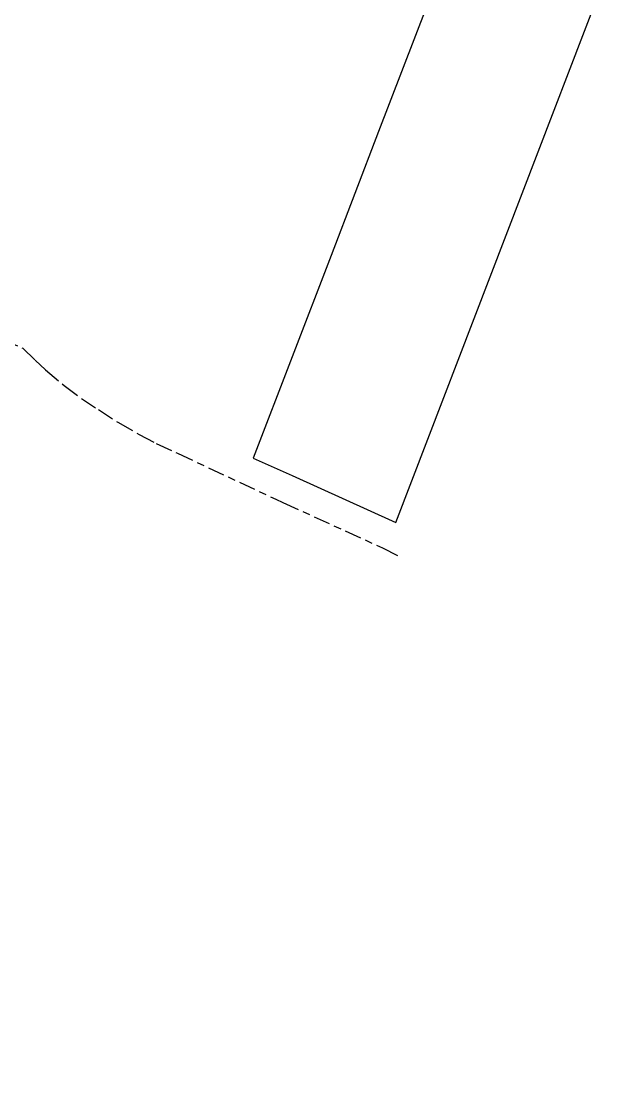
# Model space of a CAD drawing. Header units: metres. Extents: x 0 to 294317, y 0 to 6233398.
# Drawn here: x 293238.8 to 293381.3, y 6230866.7 to 6231123.1 of the extents above; entities that cross this region are included whole.
import ezdxf
from ezdxf import colors
from ezdxf.entities.mleader import LeaderData, LeaderLine
from ezdxf.math import Vec2, Vec3

# ---------------------------------------------------------------- set-up
doc = ezdxf.new("R2010")
doc.units = ezdxf.units.M
doc.linetypes.add('Cable Exist UG', pattern=[8.2, 4, -1.2, 1.8, -1.2])
doc.layers.add('_User Miscellaneous1', color=7, linetype='Continuous')
doc.layers.add('Mains_HV_EXT', color=7, linetype='Continuous')
doc.layers.add('Cadastre Land Parcels_SP_EXT', color=9, linetype='Continuous', lineweight=5)
doc.styles.get("Standard").update_dxf_attribs({"font": 'arial.ttf'})

msp = doc.modelspace()

# ---------------------------------------------------------------- linework, layer by layer
at = {"layer": 'Cadastre Land Parcels_SP_EXT', "linetype": 'Continuous'}
msp.add_lwpolyline([(293335.71, 6231126.36), (293324.33, 6231096.72), (293312.94, 6231067.07), (293294.29, 6231018.53), (293303.67, 6231014.35), (293328.43, 6231003.1), (293381.26, 6231140.79)], dxfattribs=at)
at = {"layer": 'Mains_HV_EXT', "linetype": 'Cable Exist UG'}
msp.add_lwpolyline([(293234.2, 6231047.03), (293239.17, 6231044.88), (293242.14, 6231041.96), (293244.63, 6231039.64), (293249.06, 6231035.95), (293253.24, 6231032.8), (293257.26, 6231030.16), (293261.95, 6231027.12), (293267, 6231024.22), (293271.11, 6231022.05), (293276.16, 6231019.72), (293299.73, 6231008.69), (293301.43, 6231007.93), (293325.26, 6230997.03), (293329.16, 6230995.08)], dxfattribs=at)

# ---------------------------------------------------------------- next in the draw order: leaders
at = {"layer": '_User Miscellaneous1'}
ml = msp.add_multileader_mtext('Standard', dxfattribs=at)
ml.set_content('LOT 435 \\PDP 1129749', color=256)
ml.set_leader_properties()
ml.build(insert=Vec2(0, 0))
ml.multileader.update_dxf_attribs({"has_text_frame": 1})
ctx = ml.context
ctx.base_point, ctx.char_height, ctx.plane_origin = Vec3(293228.99, 6231985.12), 3.5, Vec3(293181.97, 6231992.79)
ctx.text_align_type = 1
notes = []
notes.append((ctx, [(0, (0, 0, 0), (0, 0), (1, 0), 1, [])]))
ctx.mtext.insert, ctx.mtext.width, ctx.mtext.defined_height, ctx.mtext.alignment, ctx.mtext.flow_direction = Vec3(293246.19, 6231987.15), 36.8365, 7.89, 2, 5
ctx.mtext.has_bg_fill, ctx.mtext.bg_color, ctx.mtext.bg_scale_factor, ctx.mtext.bg_transparency, ctx.mtext.use_window_bg_color = 1, -1023410177, 1.5, 0, 0
for ctx, leaders in notes:
    for number, flags, end, landing, length, lines in leaders:
        leader = LeaderData()
        leader.index, (leader.has_last_leader_line, leader.has_dogleg_vector, leader.attachment_direction) = number, flags
        leader.last_leader_point, leader.dogleg_vector, leader.dogleg_length = Vec3(end), Vec3(landing), length
        for number, points, colour, breaks in lines:
            line = LeaderLine()
            line.index, line.vertices, line.color, line.breaks = number, Vec3.list(points), colors.encode_raw_color(colour), breaks
            leader.lines.append(line)
        ctx.leaders.append(leader)

doc.saveas('drawing.dxf')
